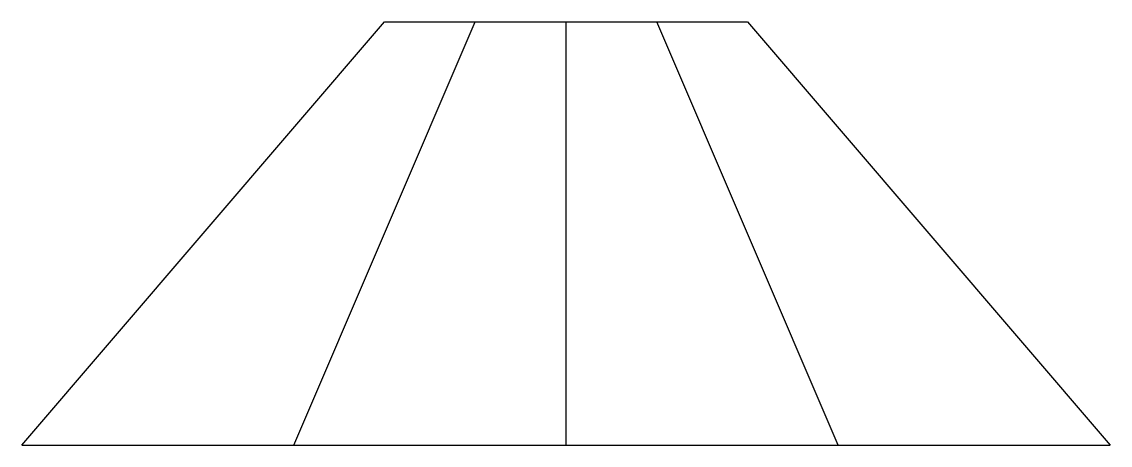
# Model space of a CAD drawing. Header units: inches. Extents: x 8.2 to 26.2, y 8.1 to 15.1.
import ezdxf

# ---------------------------------------------------------------- set-up
doc = ezdxf.new("R2010")
doc.units = ezdxf.units.IN
doc.header["$MEASUREMENT"] = 0
doc.linetypes.add('ZIGZAG', pattern='A,0.0001,-0.2,[131,ltypeshp.shx,S=0.2,R=0,X=-0.2,Y=0],-0.4,[131,ltypeshp.shx,S=0.2,R=180,X=0.2,Y=0],-0.2', length=0.8001)

# ---------------------------------------------------------------- blocks, each defined once
blk = doc.blocks.new('lampshade')
for p, q in [((-9, 0), (-3, 7)), ((-4.5, 0), (-1.5, 7)), ((0, 0), (0, 7)), ((4.5, 0), (1.5, 7)), ((3, 7), (9, 0))]:
    blk.add_line(p, q)
at = {"linetype": 'ZIGZAG'}
for p, q in [((-3, 7), (3, 7)), ((-9, 0), (9, 0))]:
    blk.add_line(p, q, dxfattribs=at)

msp = doc.modelspace()

# ---------------------------------------------------------------- block references
at = {"linetype": 'ZIGZAG'}
msp.add_blockref('lampshade', (17.195, 8.088), dxfattribs=at)

doc.saveas('drawing.dxf')
